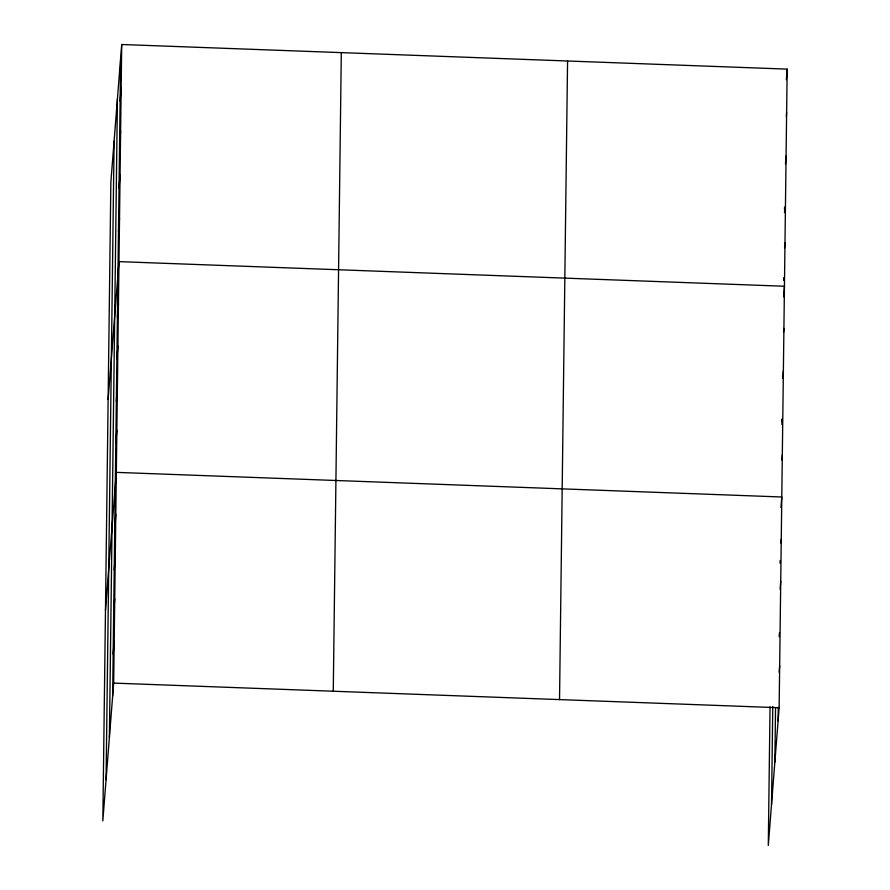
<?xml version="1.0" encoding="UTF-8"?>
<svg xmlns="http://www.w3.org/2000/svg" width="890" height="890" viewBox="0 0 890 890"><rect width="100%" height="100%" fill="white"/><g stroke="black" fill="none" stroke-linecap="round" stroke-linejoin="round"><path stroke-width="1.33" d="M106.066 779.774L114.098 141.176M109.392 737.421L117.424 98.823M112.629 696.325L120.662 57.717M121.708 44.5L110.861 182.272L102.828 820.88L113.675 683.097L121.708 44.5L787.172 69.12L779.139 707.728L768.293 845.5L770.039 706.816M333.272 691.23L341.304 52.621M559.532 699.596L567.564 60.998M771.53 804.393L772.765 706.504M774.867 762.051L775.546 707.661M778.094 720.944L778.272 707.35M780.085 563.236L780.118 560.511M781.865 421.838L781.898 419.112M783.634 280.472L783.678 277.758M784.524 209.907L784.557 207.192M120.117 101.149L121.162 87.921M119.572 144.569L120.606 131.353M119.026 187.99L120.061 174.774M118.481 231.422L119.516 218.195M108.135 399.399L118.971 261.627L784.446 286.246L783.612 296.826M117.402 316.996L118.448 303.768M116.868 359.137L117.914 345.921M116.345 401.29L117.38 388.073M115.811 443.431L116.857 430.215M105.476 610.14L116.323 472.368L781.787 496.987L780.953 507.567M114.754 527.737L115.789 514.509M114.22 569.878L115.266 556.662M113.686 612.031L114.732 598.803M113.163 654.172L114.198 640.956M786.337 79.7L787.172 69.12M786.315 116.512L786.627 112.552M785.458 163.905L786.081 155.972M784.49 212.621L784.913 207.337M784.568 248.11L784.991 242.825M783.601 332.359L783.912 328.399M782.755 378.473L783.378 370.54M781.91 424.586L782.332 419.301M781.91 460.13L782.321 454.834M780.953 543.1L781.264 539.14M780.107 589.213L780.73 581.281M779.162 636.65L779.473 632.69M779.151 672.184L779.673 665.575M113.675 683.097L779.139 707.728"/></g></svg>
